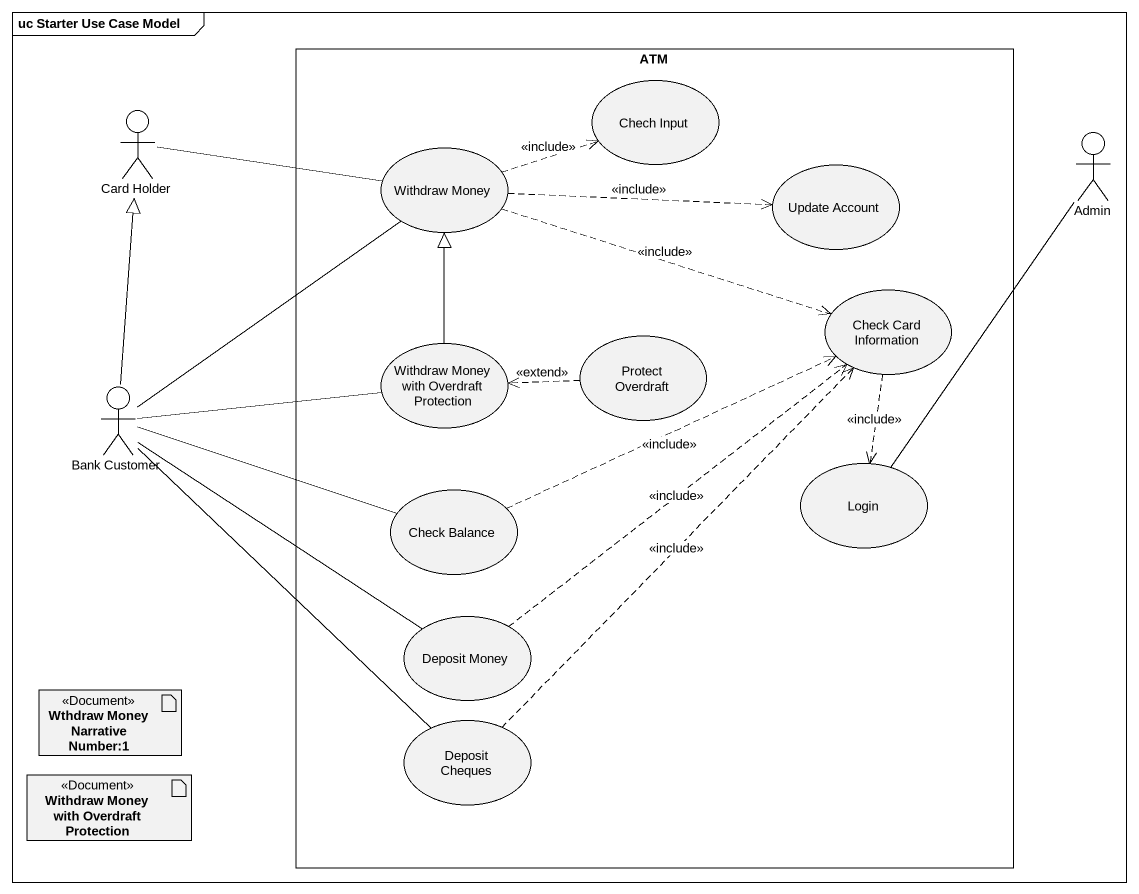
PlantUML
@startuml
mainframe uc Starter Use Case Model
rectangle ATM {
  usecase "Chech Input" as Chech_Input
  usecase "Withdraw Money" as Withdraw_Money
  usecase "Update Account" as Update_Account
  usecase "Check Card Information" as Check_Card_Information
  usecase "Withdraw Money with Overdraft Protection" as Withdraw_Money_with
  usecase "Protect Overdraft" as Protect_Overdraft
  usecase Login
  usecase "Check Balance" as Check_Balance
  usecase "Deposit Money" as Deposit_Money
  usecase "Deposit Cheques" as Deposit_Cheques
}
actor "Card Holder" as Card_Holder
actor Admin
actor "Bank Customer" as Bank_Customer
artifact "Wthdraw Money Narrative Number:1" as Wthdraw_Money_Narrative <<Document>>
artifact "Withdraw Money with Overdraft Protection" as Withdraw_Money_with_2 <<Document>>
Card_Holder -right- Withdraw_Money
Admin -- Login
Withdraw_Money .right.> Chech_Input : <<include>>
Withdraw_Money .right.> Update_Account : <<include>>
Withdraw_Money .right.> Check_Card_Information : <<include>>
Check_Card_Information ..> Login : <<include>>
Withdraw_Money_with -up-|> Withdraw_Money
Protect_Overdraft .left.> Withdraw_Money_with : <<extend>>
Bank_Customer -up-|> Card_Holder
Bank_Customer -up- Withdraw_Money
Bank_Customer -right- Withdraw_Money_with
Bank_Customer -right- Check_Balance
Bank_Customer -- Deposit_Money
Bank_Customer -- Deposit_Cheques
Check_Balance .right.> Check_Card_Information : <<include>>
Deposit_Money .up.> Check_Card_Information : <<include>>
Deposit_Cheques .up.> Check_Card_Information : <<include>>
@enduml
